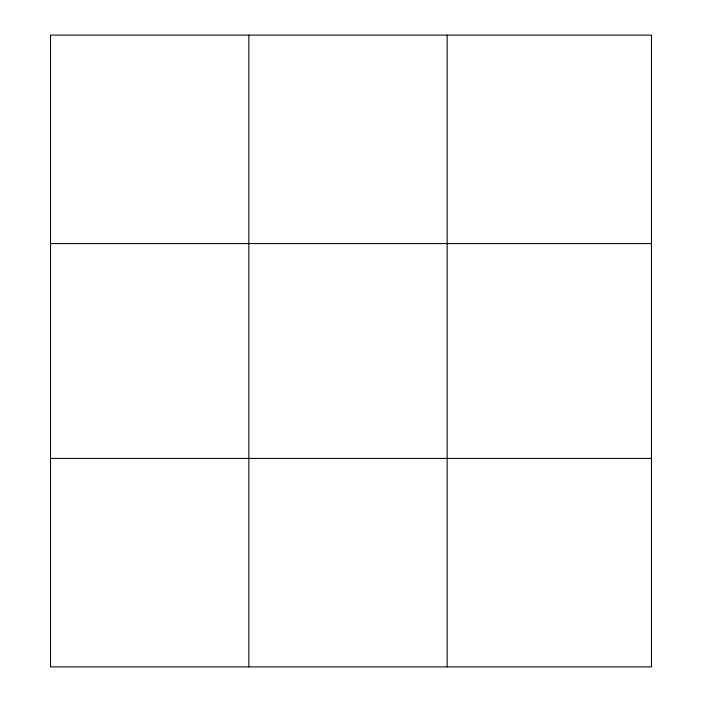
<?xml version="1.0" encoding="UTF-8"?>
<svg xmlns="http://www.w3.org/2000/svg" width="702" height="702" viewBox="0 0 702 702"><rect width="100%" height="100%" fill="white"/><g stroke="black" fill="none" stroke-linecap="round" stroke-linejoin="round"><path stroke-width="1.05" d="M248.841 666.9L248.841 35.1M447.156 666.9L447.156 35.1M50.518 243.594L651.482 243.594M50.518 458.406L651.482 458.406M651.482 614.776L651.482 666.9L50.518 666.9L50.518 35.1L651.482 35.1L651.482 614.776"/></g></svg>
